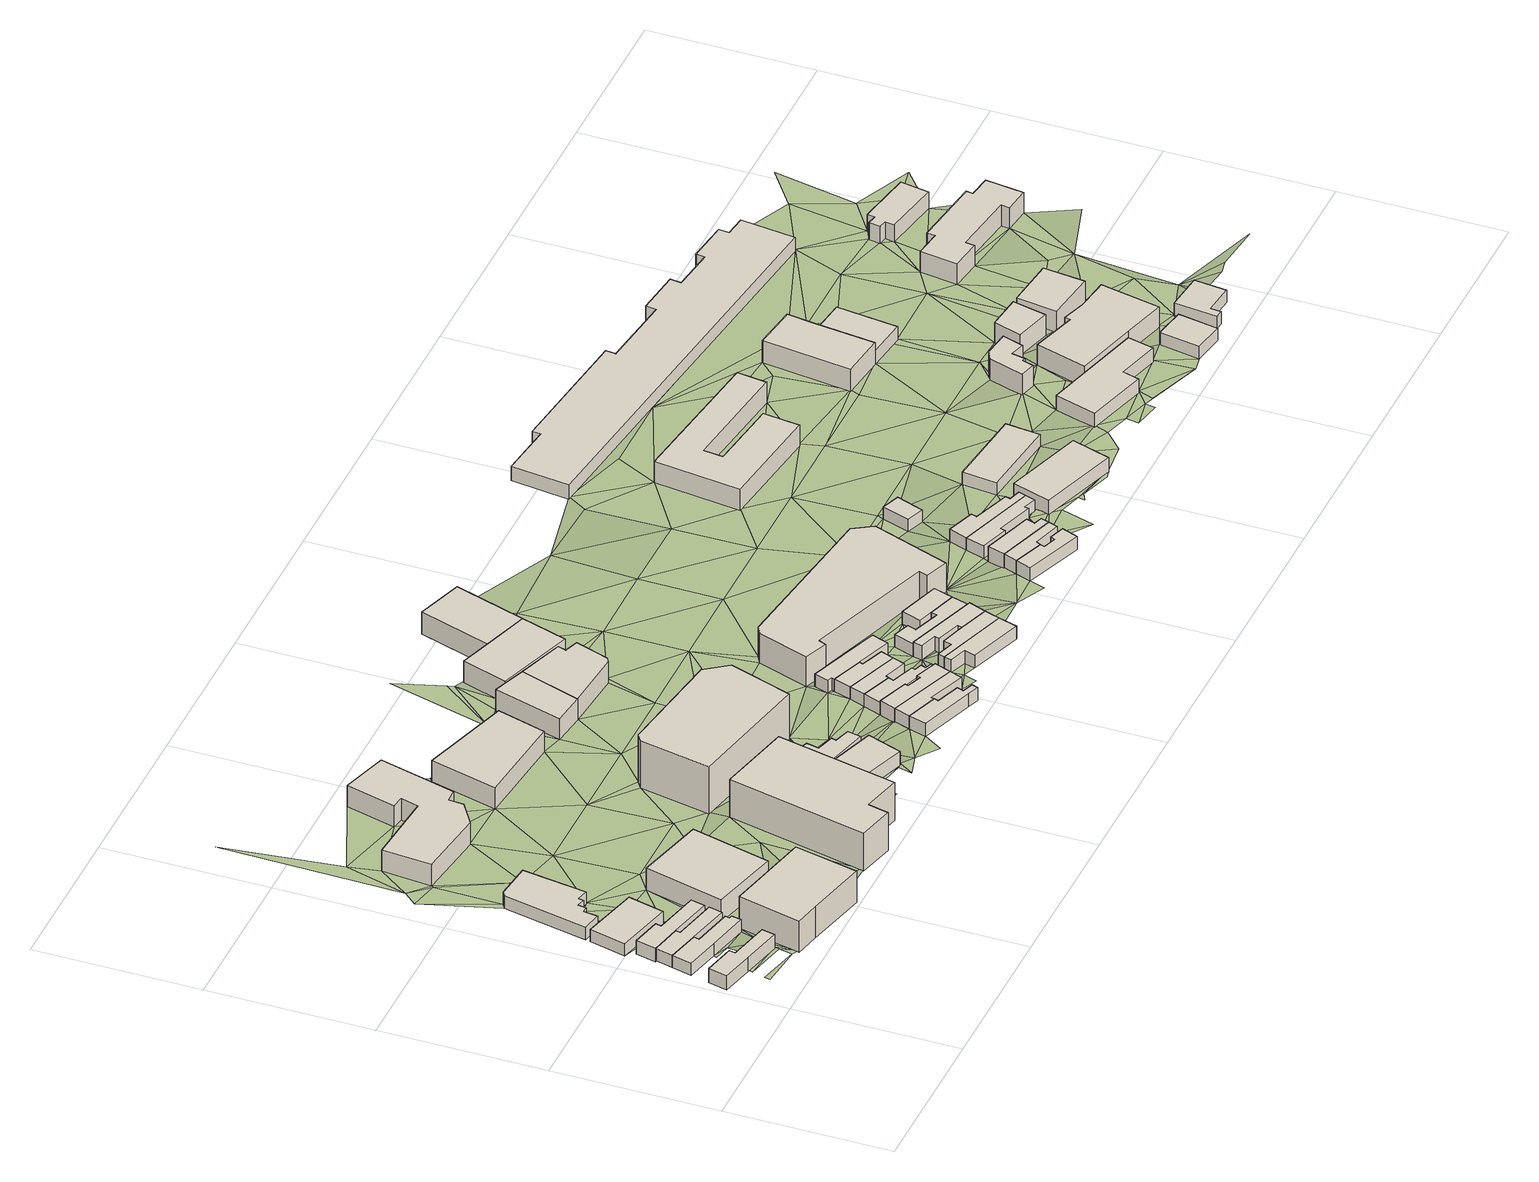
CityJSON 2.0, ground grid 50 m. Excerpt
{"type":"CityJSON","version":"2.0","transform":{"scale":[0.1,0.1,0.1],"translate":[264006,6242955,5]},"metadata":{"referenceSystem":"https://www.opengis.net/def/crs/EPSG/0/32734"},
"CityObjects":{
"building1":{"type":"Building","attributes":{"address":"13 Sussex Street Woodstock Cape Town","building":"house","building:levels":"1","footprint":{"type":"Polygon"},"plus_code":"CQXMXGX2+X2R","ground_height":7.48,"building_height":4.1,"roof_height":11.58},"geometry":[{"type":"Solid","lod":"1","boundaries":[[[[0,1,2,3]],[[1,4,5,2]],[[4,6,7,5]],[[6,8,9,7]],[[8,10,11,12,9]],[[10,13,14,15,12,11]],[[13,0,3,15,14]],[[3,2,5,7,9,12,15]],[[13,10,8,6,4,1,0]]]]}]},
"building2":{"type":"Building","attributes":{"address":"9 Sussex Street Woodstock Cape Town","building":"house","building:levels":"1","footprint":{"type":"Polygon"},"plus_code":"CQXRXHX5+X2X","ground_height":6.93,"building_height":4.1,"roof_height":11.03},"geometry":[{"type":"Solid","lod":"1","boundaries":[[[[16,17,18,19]],[[17,20,21,18]],[[20,22,23,21]],[[22,24,25,23]],[[24,26,27,25]],[[26,28,29,27]],[[28,30,31,29]],[[30,32,33,31]],[[32,16,19,33]],[[19,18,21,23,25,27,29,31,33]],[[32,30,28,26,24,22,20,17,16]]]]}]},
"building3":{"type":"Building","attributes":{"address":"7 Sussex Street Woodstock Cape Town","building":"house","building:levels":"1","footprint":{"type":"Polygon"},"plus_code":"CQXVXPX9+XFX","ground_height":6.93,"building_height":4.1,"roof_height":11.03},"geometry":[{"type":"Solid","lod":"1","boundaries":[[[[32,30,31,33]],[[30,34,35,31]],[[34,36,37,35]],[[36,38,39,37]],[[38,40,41,39]],[[40,42,43,41]],[[42,32,33,43]],[[33,31,35,37,39,41,43]],[[42,40,38,36,34,30,32]]]]}]},
"building4":{"type":"Building","attributes":{"address":"5 Sussex Street Woodstock Cape Town","building":"house","building:levels":"1","footprint":{"type":"Polygon"},"plus_code":"CQXXX7XF+XPX","ground_height":6.93,"building_height":4.1,"roof_height":11.03},"geometry":[{"type":"Solid","lod":"1","boundaries":[[[[44,45,41,43]],[[45,46,47,41]],[[46,48,49,47]],[[48,50,51,49]],[[50,52,53,51]],[[52,54,55,53]],[[54,44,43,55]],[[43,41,47,49,51,53,55]],[[54,52,50,48,46,45,44]]]]}]},
"building5":{"type":"Building","attributes":{"address":"3 Sussex Street Woodstock Cape Town","building":"yes","building:levels":"1","footprint":{"type":"Polygon"},"plus_code":"CRX2XWX4+X8V","ground_height":6.53,"building_height":4.1,"roof_height":10.63},"geometry":[{"type":"Solid","lod":"1","boundaries":[[[[56,57,58,59]],[[57,60,61,58]],[[60,62,63,61]],[[62,56,59,63]],[[59,58,61,63]],[[62,60,57,56]]]]}]},
"building6":{"type":"Building","attributes":{"address":"Woodstock","building":"yes","building:levels":"1","footprint":{"type":"Polygon"},"plus_code":"CRX6X8XG+XMR","ground_height":6.09,"building_height":4.1,"roof_height":10.19},"geometry":[{"type":"Solid","lod":"1","boundaries":[[[[64,65,66,67]],[[65,68,69,66]],[[68,70,71,69]],[[70,72,73,71]],[[72,74,75,73]],[[74,76,77,75]],[[76,78,79,77]],[[78,80,81,79]],[[80,82,83,81]],[[82,84,85,83]],[[84,64,67,85]],[[67,66,69,71,73,75,77,79,81,83,85]],[[84,82,80,78,76,74,72,70,68,65,64]]]]}]},
"building7":{"type":"Building","attributes":{"address":"12 Frere Street Woodstock Cape Town","building":"commercial","building:levels":"3","footprint":{"type":"Polygon"},"plus_code":"CVX6XPXP+XFX","ground_height":7.56,"building_height":9.7,"roof_height":17.26},"geometry":[{"type":"Solid","lod":"1","boundaries":[[[[86,87,88,89,90,91]],[[87,92,93,89,88]],[[92,94,95,93]],[[94,96,97,95]],[[96,86,91,90,97]],[[90,89,93,95,97]],[[96,94,92,87,86]]]]}]},
"building8":{"type":"Building","attributes":{"address":"10 Frere Street Woodstock Cape Town","building":"commercial","building:levels":"2","footprint":{"type":"Polygon"},"plus_code":"CVXCXCXX+X9R","ground_height":6.95,"building_height":6.9,"roof_height":13.85},"geometry":[{"type":"Solid","lod":"1","boundaries":[[[[98,99,100,101]],[[99,102,103,100]],[[102,104,105,103]],[[104,98,101,105]],[[101,100,103,105]],[[104,102,99,98]]]]}]},
"building9":{"type":"Building","attributes":{"building":"retail","building:levels":"2","footprint":{"type":"Polygon"},"plus_code":"CVXJXFX5+XJV","ground_height":5.98,"building_height":6.9,"roof_height":12.88},"geometry":[{"type":"Solid","lod":"1","boundaries":[[[[106,107,108,109]],[[107,110,111,108]],[[110,112,113,111]],[[112,114,115,113]],[[114,116,117,115]],[[116,118,119,117]],[[118,120,121,119]],[[120,122,123,121]],[[122,124,125,123]],[[124,126,127,125]],[[126,106,109,127]],[[109,108,111,113,115,117,119,121,123,125,127]],[[126,124,122,120,118,116,114,112,110,107,106]]]]}]},
"building10":{"type":"Building","attributes":{"address":"3 Frere Street Woodstock Cape Town","building":"commercial","building:levels":"4","footprint":{"type":"Polygon"},"plus_code":"C3X8XHXP+X3X","ground_height":7.12,"building_height":12.5,"roof_height":19.62},"geometry":[{"type":"Solid","lod":"1","boundaries":[[[[128,129,130,131]],[[129,132,133,130]],[[132,134,135,133]],[[134,136,137,135]],[[136,138,139,137]],[[138,128,131,139]],[[131,130,133,135,137,139]],[[138,136,134,132,129,128]]]]}]},
"building11":{"type":"Building","attributes":{"address":"Woodstock","building":"retail","building:levels":"2","footprint":{"type":"Polygon"},"plus_code":"C2XVXJX7+XXR","ground_height":5.91,"building_height":6.9,"roof_height":12.81},"geometry":[{"type":"Solid","lod":"1","boundaries":[[[[140,141,142,143]],[[141,144,145,142]],[[144,146,147,145]],[[146,140,143,147]],[[143,142,145,147]],[[146,144,141,140]]]]}]},
"building12":{"type":"Building","attributes":{"address":"Church Street Woodstock Cape Town","building":"yes","building:levels":"1","footprint":{"type":"Polygon"},"plus_code":"C4XJX8X5+X2R","ground_height":7.96,"building_height":4.1,"roof_height":12.06},"geometry":[{"type":"Solid","lod":"1","boundaries":[[[[148,149,150,151]],[[149,152,153,150]],[[152,154,155,153]],[[154,148,151,155]],[[151,150,153,155]],[[154,152,149,148]]]]}]},
"building13":{"type":"Building","attributes":{"address":"108 Albert Road Woodstock Cape Town","building":"commercial","building:levels":"5","footprint":{"type":"Polygon"},"plus_code":"C4X4X2XF+XHV","ground_height":6.57,"building_height":15.3,"roof_height":21.87},"geometry":[{"type":"Solid","lod":"1","boundaries":[[[[156,157,158,159]],[[157,160,161,158]],[[160,162,163,161]],[[162,164,165,163]],[[164,166,167,165]],[[166,156,159,167]],[[159,158,161,163,165,167]],[[166,164,162,160,157,156]]]]}]},
"building14":{"type":"Building","attributes":{"address":"Church Street Woodstock Cape Town","building":"yes","building:levels":"1","footprint":{"type":"Polygon"},"plus_code":"C4XJX4XX+XJW","ground_height":7.34,"building_height":4.1,"roof_height":11.44},"geometry":[{"type":"Solid","lod":"1","boundaries":[[[[168,169,170,171]],[[169,172,173,170]],[[172,174,175,173]],[[174,176,177,175]],[[176,178,179,177]],[[178,180,181,179]],[[180,182,183,181]],[[182,184,185,183]],[[184,168,171,185]],[[171,170,173,175,177,179,181,183,185]],[[184,182,180,178,176,174,172,169,168]]]]}]},
"building15":{"type":"Building","attributes":{"address":"139 Albert Road Woodstock Cape Town","building":"yes","building:levels":"2","footprint":{"type":"Polygon"},"plus_code":"C4X6XRXF+XHR","ground_height":5.95,"building_height":6.9,"roof_height":12.85},"geometry":[{"type":"Solid","lod":"1","boundaries":[[[[186,187,188,189]],[[187,190,191,188]],[[190,192,193,191]],[[192,186,189,193]],[[189,188,191,193]],[[192,190,187,186]]]]}]},
"building16":{"type":"Building","attributes":{"address":"13 Church Street Woodstock Cape Town","building":"house","building:levels":"1","footprint":{"type":"Polygon"},"plus_code":"C6X2XVXH+X9R","ground_height":8.17,"building_height":4.1,"roof_height":12.27},"geometry":[{"type":"Solid","lod":"1","boundaries":[[[[194,195,196,197]],[[195,198,199,196]],[[198,200,201,199]],[[200,202,203,201]],[[202,204,205,203]],[[204,206,207,205]],[[206,208,209,207]],[[208,210,211,209]],[[210,194,197,211]],[[197,196,199,201,203,205,207,209,211]],[[210,208,206,204,202,200,198,195,194]]]]}]},
"building17":{"type":"Building","attributes":{"address":"11 Church Street Woodstock Cape Town","building":"house","building:levels":"1","footprint":{"type":"Polygon"},"plus_code":"C6X6X8XG+XVV","ground_height":8.17,"building_height":4.1,"roof_height":12.27},"geometry":[{"type":"Solid","lod":"1","boundaries":[[[[212,194,197,213]],[[194,210,211,197]],[[210,214,215,211]],[[214,216,217,215]],[[216,218,219,217]],[[218,212,213,219]],[[213,197,211,215,217,219]],[[218,216,214,210,194,212]]]]}]},
"building18":{"type":"Building","attributes":{"address":"141 Albert Road Woodstock Cape Town","building":"retail","building:levels":"2","footprint":{"type":"Polygon"},"plus_code":"C4XWXWX6+X3X","ground_height":5.9,"building_height":6.9,"roof_height":12.8},"geometry":[{"type":"Solid","lod":"1","boundaries":[[[[186,220,221,189]],[[220,222,223,221]],[[222,224,225,223]],[[224,226,227,225]],[[226,228,229,227]],[[228,187,188,229]],[[187,186,189,188]],[[189,221,223,225,227,229,188]],[[187,228,226,224,222,220,186]]]]}]},
"building19":{"type":"Building","attributes":{"address":"9 Church Street Woodstock Cape Town","building":"house","building:levels":"1","footprint":{"type":"Polygon"},"plus_code":"C6XCX5XH+XRX","ground_height":8.17,"building_height":4.1,"roof_height":12.27},"geometry":[{"type":"Solid","lod":"1","boundaries":[[[[230,231,232,213,233,234]],[[231,235,236,219,213,232]],[[235,237,238,239,219,236]],[[237,240,241,239,238]],[[240,242,243,241]],[[242,244,245,243]],[[244,246,247,245]],[[246,230,234,233,247]],[[233,213,219,239,241,243,245,247]],[[246,244,242,240,237,235,231,230]]]]}]},
"building20":{"type":"Building","attributes":{"address":"7 Church Street Woodstock Cape Town","building":"house","building:levels":"1","footprint":{"type":"Polygon"},"plus_code":"C6X7XVX2+XXV","ground_height":7.54,"building_height":4.1,"roof_height":11.64},"geometry":[{"type":"Solid","lod":"1","boundaries":[[[[248,230,234,249]],[[230,246,250,234]],[[246,240,251,250]],[[240,237,238,251]],[[237,252,253,238]],[[252,254,255,253]],[[254,256,257,255]],[[256,258,259,257]],[[258,260,261,259]],[[260,262,263,261]],[[262,264,265,263]],[[264,248,249,265]],[[249,234,250,251,238,253,255,257,259,261,263,265]],[[264,262,260,258,256,254,252,237,240,246,230,248]]]]}]},
"building21":{"type":"Building","attributes":{"address":"5 Church Street Woodstock Cape Town","building":"house","building:levels":"1","footprint":{"type":"Polygon"},"plus_code":"C6XCX2X8+XJW","ground_height":7.54,"building_height":4.1,"roof_height":11.64},"geometry":[{"type":"Solid","lod":"1","boundaries":[[[[266,248,249,267]],[[248,264,265,249]],[[264,268,269,265]],[[268,270,271,269]],[[270,272,273,271]],[[272,266,267,273]],[[267,249,265,269,271,273]],[[272,270,268,264,248,266]]]]}]},
"building22":{"type":"Building","attributes":{"address":"38 Lower Church Street Woodstock Cape Town","building":"retail","building:levels":"2","footprint":{"type":"Polygon"},"plus_code":"C5X3XJX9+X2R","ground_height":5.84,"building_height":6.9,"roof_height":12.74},"geometry":[{"type":"Solid","lod":"1","boundaries":[[[[274,275,276,277,278]],[[275,279,280,281,277,276]],[[279,282,283,281,280]],[[282,284,285,283]],[[284,274,278,285]],[[278,277,281,283,285]],[[284,282,279,275,274]]]]}]},
"building23":{"type":"Building","attributes":{"address":"3 Church Street Woodstock Cape Town","building":"house","building:levels":"1","footprint":{"type":"Polygon"},"plus_code":"C6XFXJXW+X4R","ground_height":7.54,"building_height":4.1,"roof_height":11.64},"geometry":[{"type":"Solid","lod":"1","boundaries":[[[[286,266,267,287]],[[266,272,273,267]],[[272,288,289,273]],[[288,290,291,289]],[[290,292,293,291]],[[292,286,287,293]],[[287,267,273,289,291,293]],[[292,290,288,272,266,286]]]]}]},
"building24":{"type":"Building","attributes":{"address":"1 Church Street Woodstock Cape Town","building":"house","building:levels":"1","footprint":{"type":"Polygon"},"plus_code":"C6XMXGX2+XWX","ground_height":7.54,"building_height":4.1,"roof_height":11.64},"geometry":[{"type":"Solid","lod":"1","boundaries":[[[[286,292,293,287]],[[292,294,295,293]],[[294,296,297,295]],[[296,298,299,297]],[[298,300,301,299]],[[300,302,303,301]],[[302,286,287,303]],[[287,293,295,297,299,301,303]],[[302,300,298,296,294,292,286]]]]}]},
"building25":{"type":"Building","attributes":{"address":"32 Lower Church Street Woodstock Cape Town","building":"retail","building:levels":"2","footprint":{"type":"Polygon"},"plus_code":"C5XJX5XW+XQR","ground_height":5.84,"building_height":6.9,"roof_height":12.74},"geometry":[{"type":"Solid","lod":"1","boundaries":[[[[304,305,306,307,278]],[[305,308,309,307,306]],[[308,310,276,277,309]],[[310,304,278,277,276]],[[278,307,309,277]],[[310,308,305,304]]]]}]},
"building26":{"type":"Building","attributes":{"address":"18 Cavendish Square Woodstock Cape Town","building":"house","building:levels":"1","footprint":{"type":"Polygon"},"plus_code":"C7XJX2X6+XCV","ground_height":8.45,"building_height":4.1,"roof_height":12.55},"geometry":[{"type":"Solid","lod":"1","boundaries":[[[[311,312,313,314]],[[312,315,316,313]],[[315,317,318,316]],[[317,319,320,318]],[[319,321,322,320]],[[321,311,314,322]],[[314,313,316,318,320,322]],[[321,319,317,315,312,311]]]]}]},
"building27":{"type":"Building","attributes":{"address":"16 Cavendish Square Woodstock Cape Town","building":"house","building:levels":"1","footprint":{"type":"Polygon"},"plus_code":"C7XMX4XR+X8R","ground_height":8.45,"building_height":4.1,"roof_height":12.55},"geometry":[{"type":"Solid","lod":"1","boundaries":[[[[312,323,324,313]],[[323,325,326,324]],[[325,327,328,326]],[[327,329,330,328]],[[329,331,332,330]],[[331,315,316,332]],[[315,312,313,316]],[[313,324,326,328,330,332,316]],[[315,331,329,327,325,323,312]]]]}]},
"building28":{"type":"Building","attributes":{"address":"14 Cavendish Square Woodstock Cape Town","building":"house","building:levels":"1","footprint":{"type":"Polygon"},"plus_code":"C7XVXMXF+XJV","ground_height":8.45,"building_height":4.1,"roof_height":12.55},"geometry":[{"type":"Solid","lod":"1","boundaries":[[[[333,334,335,324]],[[334,336,337,338,335]],[[336,339,340,341,338,337]],[[339,342,343,341,340]],[[342,344,345,343]],[[344,346,347,345]],[[346,348,326,347]],[[348,333,324,326]],[[324,335,338,341,343,345,347,326]],[[348,346,344,342,339,336,334,333]]]]}]},
"building29":{"type":"Building","attributes":{"address":"12 Cavendish Square Woodstock Cape Town","building":"house","building:levels":"1","footprint":{"type":"Polygon"},"plus_code":"C7XHXWX9+XJW","ground_height":7.78,"building_height":4.1,"roof_height":11.88},"geometry":[{"type":"Solid","lod":"1","boundaries":[[[[334,349,350,351]],[[349,352,353,350]],[[352,354,355,353]],[[354,356,357,355]],[[356,358,359,357]],[[358,360,361,359]],[[360,336,337,361]],[[336,334,351,337]],[[351,350,353,355,357,359,361,337]],[[336,360,358,356,354,352,349,334]]]]}]},
"building30":{"type":"Building","attributes":{"address":"120 Albert Road Woodstock Cape Town","building":"laboratory","building:levels":"3","footprint":{"type":"Polygon"},"plus_code":"C7XWX3XC+XXV","ground_height":7.1,"building_height":9.7,"roof_height":16.8},"geometry":[{"type":"Solid","lod":"1","boundaries":[[[[362,363,364,365]],[[363,366,367,364]],[[366,368,369,367]],[[368,370,371,369]],[[370,372,373,371]],[[372,374,375,373]],[[374,376,377,375]],[[376,378,379,377]],[[378,380,381,379]],[[380,362,365,381]],[[365,364,367,369,371,373,375,377,379,381]],[[380,378,376,374,372,370,368,366,363,362]]]]}]},
"building31":{"type":"Building","attributes":{"address":"10 Cavendish Square Woodstock Cape Town","building":"house","building:levels":"1","footprint":{"type":"Polygon"},"plus_code":"C8X4XRXG+X8V","ground_height":7.78,"building_height":4.1,"roof_height":11.88},"geometry":[{"type":"Solid","lod":"1","boundaries":[[[[349,382,383,350]],[[382,384,385,383]],[[384,386,387,385]],[[386,352,353,387]],[[352,349,350,353]],[[350,383,385,387,353]],[[352,386,384,382,349]]]]}]},
"building32":{"type":"Building","attributes":{"address":"11 Cavendish Square Woodstock Cape Town","building":"house","building:levels":"1","footprint":{"type":"Polygon"},"plus_code":"C9XPX2XX+X5X","ground_height":9.09,"building_height":4.1,"roof_height":13.19},"geometry":[{"type":"Solid","lod":"1","boundaries":[[[[388,389,390,391]],[[389,392,393,390]],[[392,394,395,393]],[[394,396,397,395]],[[396,398,399,397]],[[398,400,401,399]],[[400,402,403,401]],[[402,388,391,403]],[[391,390,393,395,397,399,401,403]],[[402,400,398,396,394,392,389,388]]]]}]},
"building33":{"type":"Building","attributes":{"address":"9 Cavendish Square Woodstock Cape Town","building":"house","building:levels":"1","footprint":{"type":"Polygon"},"plus_code":"C9XWX4XX+X7R","ground_height":9.09,"building_height":4.1,"roof_height":13.19},"geometry":[{"type":"Solid","lod":"1","boundaries":[[[[404,405,406,407]],[[405,388,391,406]],[[388,402,403,391]],[[402,408,409,403]],[[408,410,411,409]],[[410,404,407,411]],[[407,406,391,403,409,411]],[[410,408,402,388,405,404]]]]}]},
"building34":{"type":"Building","attributes":{"address":"7 Cavendish Square Woodstock Cape Town","building":"house","building:levels":"1","footprint":{"type":"Polygon"},"plus_code":"CCX2X6X5+X7R","ground_height":9.09,"building_height":4.1,"roof_height":13.19},"geometry":[{"type":"Solid","lod":"1","boundaries":[[[[412,413,407,406]],[[413,414,415,407]],[[414,416,417,415]],[[416,418,419,417]],[[418,420,421,419]],[[420,412,406,421]],[[406,407,415,417,419,421]],[[420,418,416,414,413,412]]]]}]},
"building35":{"type":"Building","attributes":{"address":"5 Cavendish Square Woodstock Cape Town","building":"house","building:levels":"1","footprint":{"type":"Polygon"},"plus_code":"C9XWX7XQ+X8W","ground_height":8.17,"building_height":4.1,"roof_height":12.27},"geometry":[{"type":"Solid","lod":"1","boundaries":[[[[422,423,424,425]],[[423,426,427,424]],[[426,428,429,427]],[[428,430,431,429]],[[430,432,433,431]],[[432,434,435,433]],[[434,436,437,435]],[[436,422,425,437]],[[425,424,427,429,431,433,435,437]],[[436,434,432,430,428,426,423,422]]]]}]},
"building36":{"type":"Building","attributes":{"address":"3 Cavendish Square Woodstock Cape Town","building":"house","building:levels":"1","footprint":{"type":"Polygon"},"plus_code":"CCX7X4XQ+XRV","ground_height":8.17,"building_height":4.1,"roof_height":12.27},"geometry":[{"type":"Solid","lod":"1","boundaries":[[[[436,438,439,437]],[[438,440,441,439]],[[440,442,443,441]],[[442,444,445,443]],[[444,446,447,445]],[[446,448,449,447]],[[448,422,425,449]],[[422,436,437,425]],[[437,439,441,443,445,447,449,425]],[[422,448,446,444,442,440,438,436]]]]}]},
"building37":{"type":"Building","attributes":{"building":"retail","building:levels":"1","footprint":{"type":"Polygon"},"plus_code":"CCX3XMXC+XFW","ground_height":7.29,"building_height":4.1,"roof_height":11.39},"geometry":[{"type":"Solid","lod":"1","boundaries":[[[[450,451,452,453]],[[451,454,455,452]],[[454,456,457,455]],[[456,450,453,457]],[[453,452,455,457]],[[456,454,451,450]]]]}]},
"building38":{"type":"Building","attributes":{"address":"4 Plein Street Woodstock Cape Town","building":"industrial","building:levels":"1","footprint":{"type":"Polygon"},"plus_code":"CFXGXWXG+XHV","ground_height":9.24,"building_height":4.1,"roof_height":13.34},"geometry":[{"type":"Solid","lod":"1","boundaries":[[[[458,459,460,461]],[[459,462,463,460]],[[462,464,465,463]],[[464,458,461,465]],[[461,460,463,465]],[[464,462,459,458]]]]}]},
"building39":{"type":"Building","attributes":{"address":"130 Albert Road Woodstock 7925 Cape Town","building":"retail","building:levels":"1","footprint":{"type":"Polygon"},"plus_code":"CFXMXCXW+X7X","ground_height":8.28,"building_height":4.1,"roof_height":12.38},"geometry":[{"type":"Solid","lod":"1","boundaries":[[[[466,467,468,469]],[[467,470,471,468]],[[470,472,473,471]],[[472,466,469,473]],[[469,468,471,473]],[[472,470,467,466]]]]}]},
"building40":{"type":"Building","attributes":{"address":"177 Albert Road Woodstock Cape Town","building":"industrial","building:levels":"2","footprint":{"type":"Polygon"},"plus_code":"C9XVXXXC+X6V","ground_height":6.44,"building_height":6.9,"roof_height":13.34},"geometry":[{"type":"Solid","lod":"1","boundaries":[[[[474,475,476,477]],[[475,478,479,476]],[[478,480,481,479]],[[480,482,483,481]],[[482,484,485,483]],[[484,486,487,485]],[[486,488,489,487]],[[488,474,477,489]],[[477,476,479,481,483,485,487,489]],[[488,486,484,482,480,478,475,474]]]]}]},
"building41":{"type":"Building","attributes":{"address":"1 Plein Street Woodstock Cape Town","building":"garage","building:levels":"1","footprint":{"type":"Polygon"},"plus_code":"CHXRX7XW+XRV","ground_height":9.1,"building_height":4.1,"roof_height":13.2},"geometry":[{"type":"Solid","lod":"1","boundaries":[[[[490,491,492,493]],[[491,494,495,492]],[[494,496,497,495]],[[496,498,499,497]],[[498,500,501,499]],[[500,502,503,501]],[[502,490,493,503]],[[493,492,495,497,499,501,503]],[[502,500,498,496,494,491,490]]]]}]},
"building42":{"type":"Building","attributes":{"building":"industrial","building:levels":"1","footprint":{"type":"Polygon"},"plus_code":"CGX5X2XR+X3W","ground_height":6.24,"building_height":4.1,"roof_height":10.34},"geometry":[{"type":"Solid","lod":"1","boundaries":[[[[504,505,506,507]],[[505,508,509,506]],[[508,510,511,509]],[[510,512,513,511]],[[512,514,515,513]],[[514,516,517,515]],[[516,518,519,517]],[[518,520,521,519]],[[520,522,523,521]],[[522,524,525,523]],[[524,526,527,525]],[[526,528,529,527]],[[528,530,531,529]],[[530,532,533,531]],[[532,534,535,533]],[[534,504,507,535]],[[507,506,509,511,513,515,517,519,521,523,525,527,529,531,533,535]],[[534,532,530,528,526,524,522,520,518,516,514,512,510,508,505,504]]]]}]},
"building43":{"type":"Building","attributes":{"address":"Albert Road Woodstock Cape Town","building":"retail","building:levels":"2","footprint":{"type":"Polygon"},"plus_code":"CHXGXQX4+X9R","ground_height":7.69,"building_height":6.9,"roof_height":14.59},"geometry":[{"type":"Solid","lod":"1","boundaries":[[[[536,537,538,539]],[[537,540,541,538]],[[540,542,543,541]],[[542,544,545,543]],[[544,546,547,545]],[[546,548,549,547]],[[548,550,551,549]],[[550,552,553,551]],[[552,536,539,553]],[[539,538,541,543,545,547,549,551,553]],[[552,550,548,546,544,542,540,537,536]]]]}]},
"building44":{"type":"Building","attributes":{"address":"Albert Road Woodstock Cape Town","building":"industrial","building:levels":"2","footprint":{"type":"Polygon"},"plus_code":"CHX2X4XW+XMV","ground_height":7.03,"building_height":6.9,"roof_height":13.93},"geometry":[{"type":"Solid","lod":"1","boundaries":[[[[554,555,556,557,558,559]],[[555,560,561,557,556]],[[560,562,563,561]],[[562,564,565,563]],[[564,554,559,558,565]],[[558,557,561,563,565]],[[564,562,560,555,554]]]]}]},
"building45":{"type":"Building","attributes":{"address":"Albert Road Woodstock Cape Town","building":"industrial","building:levels":"1","footprint":{"type":"Polygon"},"plus_code":"CHXMX8XJ+X6R","ground_height":6.99,"building_height":4.1,"roof_height":11.09},"geometry":[{"type":"Solid","lod":"1","boundaries":[[[[554,566,567,559]],[[566,568,569,567]],[[568,555,556,569]],[[555,554,559,556]],[[559,567,569,556]],[[555,568,566,554]]]]}]},
"building46":{"type":"Building","attributes":{"address":"Albert Road Woodstock Cape Town","building":"retail","building:levels":"2","footprint":{"type":"Polygon"},"plus_code":"CJXMX7X2+XGV","ground_height":8.31,"building_height":6.9,"roof_height":15.21},"geometry":[{"type":"Solid","lod":"1","boundaries":[[[[491,490,493,570,571,492]],[[490,572,573,570,493]],[[572,574,575,573]],[[574,576,577,575]],[[576,578,579,577]],[[578,580,581,579]],[[580,582,583,581]],[[582,491,492,571,583]],[[571,570,573,575,577,579,581,583]],[[582,580,578,576,574,572,490,491]]]]}]},
"building47":{"type":"Building","attributes":{"address":"Albert Road Woodstock Cape Town","building":"retail","building:levels":"2","footprint":{"type":"Polygon"},"plus_code":"CJXFXHX5+XCW","ground_height":7.69,"building_height":6.9,"roof_height":14.59},"geometry":[{"type":"Solid","lod":"1","boundaries":[[[[584,585,586,587]],[[585,588,589,586]],[[588,590,591,589]],[[590,584,587,591]],[[587,586,589,591]],[[590,588,585,584]]]]}]},
"building48":{"type":"Building","attributes":{"building":"office","building:levels":"1","footprint":{"type":"Polygon"},"plus_code":"CMX5X4XM+XVX","ground_height":8.99,"building_height":4.1,"roof_height":13.09},"geometry":[{"type":"Solid","lod":"1","boundaries":[[[[592,593,594,595]],[[593,596,597,594]],[[596,598,599,597]],[[598,592,595,599]],[[595,594,597,599]],[[598,596,593,592]]]]}]},
"building49":{"type":"Building","attributes":{"address":"Albert Road Woodstock Cape Town","building":"retail","building:levels":"2","footprint":{"type":"Polygon"},"plus_code":"CMX6XRX8+XJX","ground_height":7.69,"building_height":6.9,"roof_height":14.59},"geometry":[{"type":"Solid","lod":"1","boundaries":[[[[600,601,602,603]],[[601,604,605,602]],[[604,606,607,605]],[[606,600,603,607]],[[603,602,605,607]],[[606,604,601,600]]]]}]},
"building50":{"type":"Building","attributes":{"address":"170 Albert Road Woodstock Cape Town","building":"retail","building:levels":"1","footprint":{"type":"Polygon"},"plus_code":"CMXWXHXW+X8V","ground_height":9.04,"building_height":4.1,"roof_height":13.14},"geometry":[{"type":"Solid","lod":"1","boundaries":[[[[608,609,610,611]],[[609,612,613,610]],[[612,614,615,613]],[[614,616,617,615]],[[616,618,619,617]],[[618,608,611,619]],[[611,610,613,615,617,619]],[[618,616,614,612,609,608]]]]}]},
"building51":{"type":"Building","attributes":{"address":"181 Albert Road Woodstock Cape Town","building":"school","building:use":"retail","building:levels":"2","footprint":{"type":"Polygon"},"plus_code":"CPX8XQX8+X7V","ground_height":6.89,"building_height":6.9,"roof_height":13.79},"geometry":[{"type":"Solid","lod":"1","boundaries":[[[[620,621,622,623]],[[621,624,625,622]],[[624,626,627,625]],[[626,628,629,627]],[[628,630,631,629]],[[630,632,633,631]],[[632,634,635,633]],[[634,636,637,635]],[[636,638,639,637]],[[638,640,641,639]],[[640,642,643,641]],[[642,620,623,643]],[[623,622,625,627,629,631,633,635,637,639,641,643]],[[642,640,638,636,634,632,630,628,626,624,621,620]]]]}]},
"building52":{"type":"Building","attributes":{"address":"Woodstock Cape Town","building":"church","building:use":"retail","building:levels":"1.5","footprint":{"type":"Polygon"},"plus_code":"CPXFX3XG+X2V","ground_height":6.58,"building_height":5.5,"roof_height":12.08},"geometry":[{"type":"Solid","lod":"1","boundaries":[[[[644,645,646,647]],[[645,648,649,646]],[[648,650,651,649]],[[650,652,653,651]],[[652,654,655,653]],[[654,656,657,655]],[[656,658,659,657]],[[658,644,647,659]],[[647,646,649,651,653,655,657,659]],[[658,656,654,652,650,648,645,644]]]]}]},
"terrain1":{"type":"TINRelief","geometry":[{"type":"CompositeSurface","lod":"1","boundaries":[[[660,661,662]],[[663,664,665]],[[10,666,667]],[[664,668,665]],[[17,669,670]],[[667,666,671]],[[668,661,672]],[[670,667,671]],[[672,665,668]],[[671,665,672]],[[670,20,17]],[[26,30,28]],[[57,673,674]],[[670,671,20]],[[671,672,96]],[[675,40,38]],[[676,677,56]],[[678,674,673]],[[34,30,26]],[[671,96,20]],[[676,56,62]],[[676,679,677]],[[24,22,26]],[[22,20,96]],[[38,36,675]],[[680,677,679]],[[681,674,678]],[[34,26,22]],[[682,22,96]],[[22,682,34]],[[683,679,676]],[[682,36,34]],[[684,679,683]],[[683,676,62]],[[675,36,682]],[[675,682,681]],[[68,65,685]],[[686,683,687]],[[687,683,62]],[[102,674,681]],[[674,102,62]],[[65,688,685]],[[682,102,681]],[[682,96,689]],[[688,690,685]],[[687,62,102]],[[690,688,107]],[[65,64,688]],[[106,690,107]],[[688,64,107]],[[691,689,96]],[[692,687,102]],[[693,690,106]],[[64,687,694]],[[693,695,690]],[[694,687,692]],[[696,691,697]],[[64,698,107]],[[699,692,102]],[[691,696,700]],[[701,693,106]],[[64,694,698]],[[689,691,702]],[[700,702,691]],[[699,689,702]],[[106,703,701]],[[704,694,692]],[[692,699,704]],[[693,701,705]],[[694,144,698]],[[700,138,702]],[[703,706,701]],[[699,702,138]],[[707,698,144]],[[704,708,694]],[[707,709,710]],[[704,699,711]],[[144,694,708]],[[711,699,138]],[[709,707,144]],[[709,144,141]],[[160,704,711]],[[160,708,704]],[[712,709,141]],[[713,711,138]],[[714,715,716]],[[713,717,714]],[[144,708,718]],[[157,708,160]],[[714,716,719]],[[141,720,712]],[[719,721,714]],[[715,722,716]],[[715,723,722]],[[714,721,152]],[[724,708,157]],[[152,713,714]],[[725,720,141]],[[721,719,726]],[[718,708,724]],[[713,727,711]],[[713,152,184]],[[728,721,726]],[[184,182,713]],[[713,182,729]],[[728,726,730]],[[184,152,731]],[[141,732,725]],[[730,733,728]],[[729,727,713]],[[734,718,724]],[[731,152,735]],[[724,157,736]],[[737,738,739]],[[733,735,728]],[[727,729,739]],[[740,718,734]],[[741,742,725]],[[732,718,740]],[[739,738,743]],[[744,738,745]],[[725,732,741]],[[746,734,724]],[[739,743,727]],[[733,747,195]],[[743,738,744]],[[735,733,194]],[[734,748,740]],[[194,733,195]],[[749,731,735]],[[748,732,740]],[[731,749,744]],[[748,741,732]],[[746,724,750]],[[194,749,735]],[[750,724,736]],[[743,744,248]],[[744,749,230]],[[743,300,727]],[[748,751,741]],[[248,744,230]],[[743,248,266]],[[752,741,751]],[[753,741,752]],[[187,754,748]],[[362,755,727]],[[751,748,754]],[[266,300,743]],[[220,746,750]],[[362,727,300]],[[756,757,758]],[[759,758,757]],[[760,751,754]],[[761,759,757]],[[762,736,755]],[[187,763,754]],[[266,286,300]],[[222,220,750]],[[750,736,762]],[[764,765,246]],[[300,286,302]],[[246,765,766]],[[298,362,300]],[[755,362,380]],[[260,264,262]],[[222,750,762]],[[763,187,228]],[[767,362,298]],[[264,270,268]],[[768,761,769]],[[260,270,264]],[[755,380,762]],[[761,770,769]],[[228,226,224]],[[260,258,771]],[[768,317,772]],[[270,260,771]],[[317,768,769]],[[773,774,771]],[[763,228,224]],[[772,315,774]],[[290,288,292]],[[772,317,315]],[[767,298,775]],[[771,339,270]],[[774,315,331]],[[339,771,774]],[[769,319,317]],[[270,339,272]],[[776,224,222]],[[769,321,319]],[[339,774,331]],[[775,366,767]],[[777,292,288]],[[272,777,288]],[[776,222,762]],[[380,378,762]],[[776,763,224]],[[272,339,336]],[[272,336,777]],[[327,339,331]],[[327,331,329]],[[763,776,274]],[[778,339,327]],[[342,339,778]],[[360,777,336]],[[777,360,775]],[[327,779,778]],[[780,775,360]],[[325,779,327]],[[378,781,762]],[[780,360,358]],[[274,776,782]],[[366,775,783]],[[386,358,356]],[[775,780,384]],[[781,776,762]],[[274,782,305]],[[386,356,354]],[[780,358,384]],[[358,386,384]],[[352,386,354]],[[783,775,384]],[[776,784,782]],[[785,312,786]],[[784,776,781]],[[785,786,787]],[[788,781,378]],[[384,789,790]],[[791,305,782]],[[790,783,384]],[[786,792,787]],[[793,792,786]],[[793,789,792]],[[782,784,791]],[[790,789,793]],[[389,786,794]],[[388,793,786]],[[786,389,388]],[[781,795,784]],[[793,388,796]],[[781,788,795]],[[793,796,420]],[[423,793,420]],[[791,784,797]],[[423,422,793]],[[448,798,793]],[[784,795,797]],[[793,422,448]],[[799,800,801]],[[801,802,799]],[[423,420,426]],[[803,801,800]],[[801,804,802]],[[801,803,804]],[[802,804,805]],[[791,797,806]],[[450,788,798]],[[807,426,420]],[[451,798,448]],[[804,808,805]],[[795,788,809]],[[807,428,426]],[[810,791,806]],[[795,811,797]],[[451,450,798]],[[812,788,450]],[[454,451,448]],[[813,814,807]],[[805,815,816]],[[448,446,454]],[[817,428,807]],[[788,812,809]],[[807,814,817]],[[814,816,818]],[[811,795,809]],[[815,819,816]],[[446,444,820]],[[817,814,818]],[[806,797,488]],[[818,816,819]],[[812,450,456]],[[811,488,797]],[[821,817,822]],[[817,818,822]],[[466,454,446]],[[806,488,810]],[[820,467,446]],[[818,823,822]],[[820,824,825]],[[456,454,466]],[[818,819,826]],[[823,818,459]],[[446,467,466]],[[459,820,825]],[[825,823,459]],[[467,820,459]],[[456,827,812]],[[827,809,812]],[[828,829,826]],[[830,810,488]],[[826,831,818]],[[811,809,832]],[[456,466,827]],[[829,831,826]],[[833,467,459]],[[829,834,831]],[[809,827,835]],[[480,836,482]],[[835,832,809]],[[830,837,810]],[[838,833,459]],[[466,839,827]],[[830,488,837]],[[831,840,838]],[[841,835,827]],[[842,482,836]],[[843,838,840]],[[833,838,844]],[[827,839,841]],[[488,845,837]],[[846,839,833]],[[844,838,843]],[[842,836,832]],[[833,844,846]],[[832,835,847]],[[844,843,848]],[[835,841,849]],[[846,844,850]],[[846,851,839]],[[847,842,832]],[[847,835,849]],[[839,851,841]],[[852,853,848]],[[850,851,846]],[[848,854,844]],[[853,852,855]],[[848,853,854]],[[845,842,856]],[[562,837,845]],[[810,837,857]],[[842,847,856]],[[841,851,540]],[[851,850,858]],[[853,859,854]],[[860,849,841]],[[861,862,850]],[[858,850,862]],[[860,847,849]],[[841,540,863]],[[853,864,859]],[[845,856,562]],[[562,856,847]],[[860,841,863]],[[864,854,859]],[[865,858,866]],[[560,837,562]],[[861,867,862]],[[867,858,862]],[[866,858,867]],[[868,854,869]],[[866,552,550]],[[863,540,537]],[[869,854,864]],[[867,552,866]],[[536,863,537]],[[552,867,590]],[[863,870,860]],[[590,536,552]],[[869,864,592]],[[863,536,588]],[[870,871,860]],[[590,867,578]],[[536,590,588]],[[871,870,863]],[[598,869,592]],[[871,863,588]],[[869,598,490]],[[578,867,580]],[[872,560,555]],[[578,584,590]],[[560,857,837]],[[490,598,873]],[[555,568,872]],[[578,874,584]],[[874,578,576]],[[873,598,596]],[[584,874,601]],[[875,871,588]],[[584,601,585]],[[871,875,568]],[[585,875,588]],[[596,612,609]],[[609,873,596]],[[585,601,876]],[[877,874,576]],[[872,568,878]],[[574,873,609]],[[857,560,872]],[[876,875,585]],[[877,576,574]],[[876,601,600]],[[568,875,878]],[[875,876,879]],[[609,880,574]],[[876,600,879]],[[881,609,608]],[[877,574,880]],[[882,608,618]],[[878,857,872]],[[609,881,880]],[[883,608,882]],[[875,879,884]],[[881,608,883]],[[875,884,878]],[[879,600,621]],[[600,877,885]],[[886,881,883]],[[877,880,885]],[[887,621,600]],[[880,881,885]],[[888,878,884]],[[889,881,886]],[[887,600,885]],[[884,640,638]],[[878,890,857]],[[884,638,891]],[[890,878,888]],[[891,888,884]],[[889,892,881]],[[624,621,628]],[[621,887,628]],[[887,885,628]],[[893,857,890]],[[891,894,888]],[[890,895,893]],[[628,626,624]],[[638,896,891]],[[897,857,898]],[[893,898,857]],[[628,885,899]],[[896,638,900]],[[901,899,885]],[[898,893,902]],[[893,644,902]],[[900,903,904]],[[896,900,904]],[[905,898,902]],[[906,644,896]],[[906,902,644]]]}]}
},
"vertices":[
[0,182,19],[98,160,19],[98,160,66],[0,182,66],[223,132,19],[223,132,66],[232,172,19],[232,172,66],[107,200,19],[107,200,66],[111,219,19],[111,219,60],[111,219,66],[14,240,19],[14,240,60],[14,240,66],
[26,296,19],[131,272,19],[131,272,60],[26,296,60],[261,243,19],[261,243,60],[267,274,19],[267,274,60],[257,276,19],[257,276,60],[260,289,19],[260,289,60],[137,316,19],[137,316,60],[141,333,19],[141,333,60],[41,356,19],[41,356,60],
[273,303,19],[273,303,60],[283,345,19],[283,345,60],[147,375,19],[147,375,60],[150,389,19],[150,389,60],[55,409,19],[55,409,60],
[55,409,15],[150,389,15],[285,359,15],[285,359,60],[295,402,15],[295,402,60],[155,433,15],[155,433,60],[159,451,15],[159,451,60],[68,471,15],[68,471,60],
[75,607,15],[48,496,15],[48,496,56],[75,607,56],[223,454,15],[223,454,56],[250,564,15],[250,564,56],
[264,877,11],[152,889,11],[152,889,52],[264,877,52],[136,879,11],[136,879,52],[84,623,11],[84,623,52],[144,613,11],[144,613,52],[150,656,11],[150,656,52],[168,655,11],[168,655,52],[171,679,11],[171,679,52],[197,674,11],[197,674,52],[199,689,11],[199,689,52],[235,682,11],[235,682,52],
[231,64,19],[307,48,19],[307,48,66],[307,48,123],[231,64,123],[231,64,66],[500,4,19],[500,4,123],[543,197,19],[543,197,123],[276,256,19],[276,256,123],
[500,260,15],[561,501,15],[561,501,88],[500,260,88],[349,553,15],[349,553,88],[288,312,15],[288,312,88],
[177,1250,8],[164,1101,8],[164,1101,79],[177,1250,79],[377,1073,8],[377,1073,79],[451,1122,8],[451,1122,79],[455,1166,8],[455,1166,79],[494,1167,8],[494,1167,79],[557,1402,8],[557,1402,79],[415,1445,8],[415,1445,79],[375,1293,8],[375,1293,79],[413,1288,8],[413,1288,79],[398,1233,8],[398,1233,79],
[638,38,20],[750,12,20],[750,12,146],[638,38,146],[764,74,20],[764,74,146],[884,45,20],[884,45,146],[964,413,20],[964,413,146],[734,464,20],[734,464,146],
[883,1191,9],[605,1275,9],[605,1275,78],[883,1191,78],[551,1070,9],[551,1070,78],[840,1042,9],[840,1042,78],
[1116,122,21],[1154,227,21],[1154,227,71],[1116,122,71],[1000,278,21],[1000,278,71],[977,170,21],[977,170,71],
[1142,707,11],[803,756,11],[803,756,169],[1142,707,169],[780,739,11],[780,739,169],[738,524,11],[738,524,169],[1125,446,11],[1125,446,169],[1191,639,11],[1191,639,169],
[1150,249,21],[1158,290,21],[1158,290,64],[1150,249,64],[1109,304,21],[1109,304,64],[1113,319,21],[1113,319,64],[1059,335,21],[1059,335,64],[1067,373,21],[1067,373,64],[1042,381,21],[1042,381,64],[1024,368,21],[1024,368,64],[1006,285,21],[1006,285,64],
[1010,1012,9],[1072,1197,9],[1072,1197,78],[1010,1012,78],[969,1234,9],[969,1234,78],[908,1024,9],[908,1024,78],
[1273,157,30],[1256,103,30],[1256,103,73],[1273,157,73],[1423,46,30],[1423,46,73],[1461,34,30],[1461,34,73],[1467,52,30],[1467,52,73],[1433,64,30],[1433,64,73],[1440,84,30],[1440,84,73],[1366,110,30],[1366,110,73],[1371,123,30],[1371,123,73],
[1290,206,30],[1290,206,73],[1373,133,30],[1373,133,73],[1488,91,30],[1488,91,73],[1502,129,30],[1502,129,73],
[1196,998,9],[1196,998,78],[1213,1007,9],[1213,1007,78],[1248,1110,9],[1248,1110,78],[1205,1124,9],[1205,1124,78],[1214,1150,9],[1214,1150,78],
[1309,255,25],[1290,206,25],[1290,206,66],[1309,255,73],[1309,255,66],[1502,129,25],[1502,129,66],[1520,180,25],[1520,180,66],[1520,180,73],[1450,206,25],[1450,206,73],[1446,194,25],[1446,194,73],[1400,211,25],[1400,211,73],[1404,221,25],[1404,221,73],
[1329,310,25],[1329,310,66],[1404,221,66],[1450,206,66],[1524,193,25],[1524,193,66],[1503,201,25],[1503,201,66],[1508,216,25],[1508,216,66],[1485,224,25],[1485,224,66],[1488,235,25],[1488,235,66],[1417,260,25],[1417,260,66],[1423,276,25],[1423,276,66],
[1346,357,25],[1346,357,66],[1427,285,25],[1427,285,66],[1498,260,25],[1498,260,66],[1512,298,25],[1512,298,66],
[1298,1286,5],[1155,1331,5],[1155,1331,46],[1155,1331,77],[1298,1286,77],[1060,1362,5],[1060,1362,46],[1060,1362,77],[1014,1224,5],[1014,1224,77],[1253,1145,5],[1253,1145,77],
[1363,410,25],[1363,410,66],[1526,338,25],[1526,338,66],[1456,364,25],[1456,364,66],[1460,375,25],[1460,375,66],
[1569,336,25],[1569,336,66],[1588,388,25],[1588,388,66],[1366,467,25],[1366,467,66],[1350,424,25],[1350,424,66],[1366,418,25],[1366,418,66],
[1298,1286,4],[1368,1503,4],[1368,1503,46],[1368,1503,77],[1226,1549,4],[1226,1549,77],[1155,1331,4],
[1755,37,34],[1773,95,34],[1773,95,76],[1755,37,76],[1553,167,34],[1553,167,76],[1547,144,34],[1547,144,76],[1600,126,34],[1600,126,76],[1589,93,34],[1589,93,76],
[1788,141,34],[1788,141,76],[1696,172,34],[1696,172,76],[1621,195,34],[1621,195,76],[1613,170,34],[1613,170,76],[1560,187,34],[1560,187,76],
[1788,141,28],[1808,194,28],[1808,194,76],[1586,269,28],[1586,269,69],[1586,269,76],[1578,242,28],[1578,242,69],[1578,242,76],[1631,225,28],[1631,225,76],[1626,210,28],[1626,210,76],[1700,185,28],[1700,185,76],[1696,172,28],
[1824,250,28],[1824,250,69],[1808,194,69],[1738,277,28],[1738,277,69],[1732,259,28],[1732,259,69],[1650,287,28],[1650,287,69],[1660,314,28],[1660,314,69],[1608,332,28],[1608,332,69],
[1363,491,19],[1436,463,19],[1436,463,118],[1363,491,118],[1445,486,19],[1445,486,118],[1837,351,19],[1837,351,118],[1828,324,19],[1828,324,118],[1899,297,19],[1899,297,118],[1986,537,19],[1986,537,118],[1950,596,19],[1950,596,118],[1442,661,19],[1442,661,118],[1417,647,19],[1417,647,118],
[1843,310,28],[1843,310,69],[1713,351,28],[1713,351,69],[1694,291,28],[1694,291,69],
[2025,144,38],[2008,97,38],[2008,97,82],[2025,144,82],[2187,32,38],[2187,32,82],[2206,82,38],[2206,82,82],[2159,98,38],[2159,98,82],[2153,84,38],[2153,84,82],[2112,98,38],[2112,98,82],[2117,111,38],[2117,111,82],
[2220,127,38],[2040,186,38],[2040,186,82],[2220,127,82],[2124,125,38],[2124,125,82],[2210,99,38],[2210,99,82],
[2040,186,32],[2220,127,32],[2228,153,32],[2228,153,82],[2202,161,32],[2202,161,82],[2211,188,32],[2211,188,82],[2057,238,32],[2057,238,82],
[2083,312,32],[2065,255,32],[2065,255,73],[2083,312,73],[2153,227,32],[2153,227,73],[2157,241,32],[2157,241,73],[2269,205,32],[2269,205,73],[2272,217,32],[2272,217,73],[2312,204,32],[2312,204,73],[2322,235,32],[2322,235,73],
[2329,257,32],[2329,257,73],[2292,268,32],[2292,268,73],[2297,283,32],[2297,283,73],[2183,322,32],[2183,322,73],[2189,339,32],[2189,339,73],[2104,368,32],[2104,368,73],
[2144,576,23],[2115,493,23],[2115,493,64],[2144,576,64],[2169,474,23],[2169,474,64],[2199,556,23],[2199,556,64],
[2589,203,33],[2348,280,33],[2348,280,83],[2589,203,83],[2310,163,33],[2310,163,83],[2551,85,33],[2551,85,83],
[2356,431,33],[2345,328,33],[2345,328,74],[2356,431,74],[2593,300,33],[2593,300,74],[2604,404,33],[2604,404,74],
[2051,953,14],[2383,912,14],[2383,912,83],[2051,953,83],[2397,1024,14],[2397,1024,83],[2174,1052,14],[2174,1052,83],[2181,1111,14],[2181,1111,83],[2532,1067,14],[2532,1067,83],[2544,1157,14],[2544,1157,83],[2084,1216,14],[2084,1216,83],
[3080,237,33],[2888,288,33],[2888,288,82],[3080,237,82],[2763,321,33],[2763,321,82],[2725,194,33],[2725,194,82],[2915,142,33],[2915,142,82],[2930,192,33],[2930,192,82],[3061,158,33],[3061,158,82],
[1939,1404,6],[3212,1253,6],[3212,1253,53],[1939,1404,53],[3232,1418,6],[3232,1418,53],[3167,1426,6],[3167,1426,53],[3170,1458,6],[3170,1458,53],[3042,1473,6],[3042,1473,53],[3039,1446,6],[3039,1446,53],[2907,1462,6],[2907,1462,53],[2911,1496,6],[2911,1496,53],[2773,1512,6],[2773,1512,53],[2769,1480,6],[2769,1480,53],[2542,1507,6],[2542,1507,53],[2545,1538,6],[2545,1538,53],[2130,1587,6],[2130,1587,53],[2127,1561,6],[2127,1561,53],[1961,1581,6],[1961,1581,53],
[2945,545,27],[2864,556,27],[2864,556,96],[2945,545,96],[2834,539,27],[2834,539,96],[2800,434,27],[2800,434,96],[2849,421,27],[2849,421,96],[2861,456,27],[2861,456,96],[2871,453,27],[2871,453,96],[2879,493,27],[2879,493,96],[2924,481,27],[2924,481,96],
[2799,858,16],[2821,1044,16],[2821,1044,61],[2821,1044,89],[2799,858,89],[2799,858,61],[2833,1126,16],[2833,1126,89],[2696,1144,16],[2696,1144,89],[2661,875,16],[2661,875,89],
[2925,843,16],[2925,843,61],[2948,1029,16],[2948,1029,61],
[3080,237,102],[2888,288,102],[3215,201,33],[3215,201,102],[3252,383,33],[3252,383,102],[3150,397,33],[3150,397,102],[3076,420,33],[3076,420,102],[3073,402,33],[3073,402,102],[2935,443,33],[2935,443,102],
[3077,475,27],[3101,578,27],[3101,578,96],[3077,475,96],[2994,590,27],[2994,590,96],[2967,505,27],[2967,505,96],
[3113,45,40],[3209,29,40],[3209,29,81],[3113,45,81],[3230,151,40],[3230,151,81],[3134,167,40],[3134,167,81],
[3273,559,27],[3120,576,27],[3120,576,96],[3273,559,96],[3101,452,27],[3101,452,96],[3258,432,27],[3258,432,96],
[3390,169,40],[3273,181,40],[3273,181,81],[3390,169,81],[3259,51,40],[3259,51,81],[3283,49,40],[3283,49,81],[3286,80,40],[3286,80,81],[3379,70,40],[3379,70,81],
[3215,785,19],[3310,772,19],[3310,772,88],[3215,785,88],[3314,800,19],[3314,800,88],[3507,773,19],[3507,773,88],[3504,748,19],[3504,748,88],[3583,738,19],[3583,738,88],[3598,854,19],[3598,854,88],[3529,864,19],[3529,864,88],[3532,884,19],[3532,884,88],[3316,913,19],[3316,913,88],[3313,888,19],[3313,888,88],[3231,899,19],[3231,899,88],
[3528,1072,15],[3357,1102,15],[3357,1102,71],[3528,1072,71],[3353,1079,15],[3353,1079,71],[3324,1084,15],[3324,1084,71],[3318,1049,15],[3318,1049,71],[3343,1044,15],[3343,1044,71],[3338,1017,15],[3338,1017,71],[3513,986,15],[3513,986,71],
[80,88,25],[210,76,25],[84,105,25],[98,160,25],[94,145,25],[223,132,25],[107,200,25],[168,206,25],[219,117,25],[129,262,19],[178,251,19],[232,172,25],[231,64,25],[159,451,19],[223,454,19],[285,359,20],[159,595,15],[144,613,15],[155,433,19],[168,655,15],[150,656,15],[295,402,20],[288,312,20],[197,674,15],[171,679,15],[70,1113,8],[199,689,15],[235,682,15],[159,1095,8],[500,260,20],[105,1152,8],[543,197,26],[408,595,15],[159,1345,8],[408,845,10],[118,1708,5],[591,40,26],[500,4,26],[377,1073,9],[561,501,16],[638,38,26],[375,1293,10],[657,345,20],[398,1233,10],[657,595,16],[415,1445,10],[413,1288,10],[451,1122,9],[657,845,11],[494,1167,9],[455,1166,9],[738,524,16],[557,1402,9],[964,413,21],[906,95,28],[959,86,28],[964,114,28],[884,45,28],[840,1042,10],[972,147,28],[616,1283,9],[977,170,28],[992,107,28],[986,80,28],[906,845,11],[804,1229,10],[1098,118,30],[1125,446,23],[1116,122,30],[1042,381,23],[1088,77,30],[1150,249,23],[883,1191,10],[1155,95,30],[908,1024,10],[1154,227,23],[1142,707,17],[1059,335,23],[1113,319,23],[1067,373,23],[906,1095,9],[889,1219,10],[807,1241,10],[1155,345,23],[1158,290,23],[1109,304,23],[1010,1012,10],[1221,47,30],[969,1234,10],[1290,206,32],[1155,845,12],[1028,1375,10],[1022,1395,10],[984,1545,5],[1014,1224,10],[1191,639,17],[1366,110,32],[1440,84,32],[1371,123,32],[1373,133,32],[1060,1362,8],[1488,91,32],[1404,845,14],[1253,1145,9],[1400,211,32],[1446,194,32],[1450,206,32],[1436,463,25],[1502,129,32],[1549,107,34],[1536,67,34],[1508,216,32],[1520,180,32],[1503,201,32],[1524,193,32],[1588,388,28],[1404,1095,12],[1569,336,28],[1626,210,34],[1700,185,34],[1653,345,28],[1653,845,17],[1404,1345,5],[1837,351,29],[1653,1095,18],[1788,141,38],[1902,95,38],[1808,194,38],[1950,596,22],[1843,310,29],[1828,324,29],[1653,1345,30],[1824,250,29],[1899,297,29],[1992,50,38],[1902,845,18],[2040,186,41],[1902,1095,15],[1986,537,22],[2117,111,41],[2112,98,41],[2151,95,41],[2124,125,41],[2153,84,41],[2159,98,41],[2210,99,41],[1902,1345,13],[2211,188,41],[2206,82,41],[2151,845,18],[1939,1404,13],[2051,953,18],[2151,595,23],[2202,161,41],[2228,153,41],[2305,33,42],[2220,127,41],[2269,205,41],[2310,163,42],[2336,135,42],[2297,283,33],[2272,217,41],[2312,204,42],[2322,235,33],[2292,268,33],[2329,257,33],[2403,115,42],[2400,595,26],[2400,95,42],[2425,107,42],[2151,1345,11],[2551,85,42],[2383,912,20],[2593,300,34],[2519,77,42],[2400,845,20],[2397,1024,16],[2400,1345,14],[2589,203,42],[2604,404,34],[2649,95,42],[2649,595,27],[2532,1067,16],[2709,150,42],[2725,194,42],[2544,1157,16],[2649,345,34],[2661,875,20],[2787,128,41],[2649,845,20],[2763,321,34],[2800,434,34],[2780,89,41],[2868,104,41],[2915,142,41],[2863,73,41],[2649,1095,16],[3212,1253,12],[2849,421,34],[2898,95,41],[2799,858,20],[2888,288,34],[2898,345,34],[2898,595,27],[3066,36,40],[2861,456,34],[2871,453,34],[2935,443,34],[2930,192,41],[3061,158,40],[2898,845,20],[2925,843,20],[2898,1095,16],[3215,201,40],[3101,452,33],[3147,845,20],[3147,595,27],[3258,432,33],[3147,1095,15],[3215,785,20],[3396,345,34],[3414,223,34],[3396,95,40],[3410,145,40],[3231,899,20],[3449,540,27],[3503,134,40],[3396,595,27],[3318,1049,16],[3545,142,41],[3324,1084,16],[3338,1017,16],[3691,127,41],[3357,1102,16],[3343,1044,16],[3353,1079,16],[3513,986,16],[3232,1418,12],[3396,1345,13],[3583,738,20],[3532,884,20],[3645,595,28],[3463,1176,16],[3529,864,20],[3598,854,20],[3516,1433,13],[3645,1095,16]
]}
